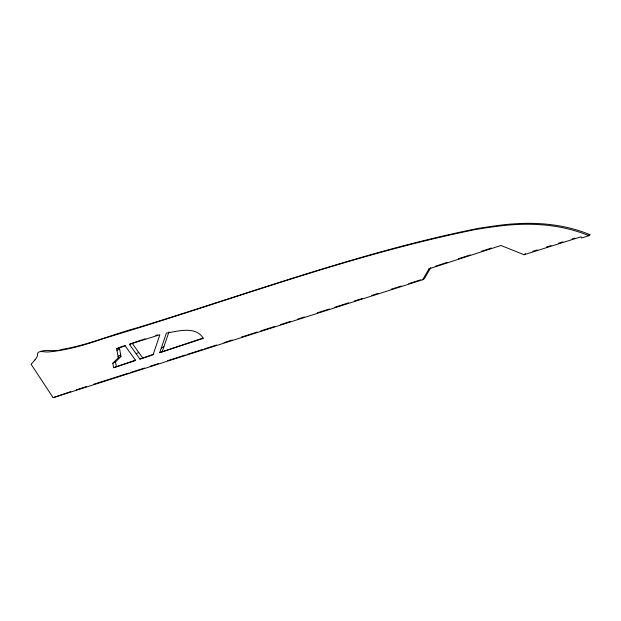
<?xml version="1.0" encoding="UTF-8"?>
<svg xmlns="http://www.w3.org/2000/svg" width="621" height="621" viewBox="0 0 621 621"><rect width="100%" height="100%" fill="white"/><g stroke="black" fill="none" stroke-linecap="round" stroke-linejoin="round"><path stroke-width="0.93" d="M40.792 351.346C46.948 349.235 55.556 352.123 62.325 349.344C88.213 345.043 112.316 334.432 137.559 327.717C249.921 293.228 360.817 252.165 476.253 228.776A435.034 345.059 29 0 1 495.659 225.819C527.206 221.239 560.165 222.341 589.95 234.684L588.902 235.693L581.458 238.029L581.015 236.795L524.101 254.726L500.953 245.497L429.01 268.839L422.645 279.76L53.127 397.681L31.05 364.193L31.384 363.867A64.437 46.521 68.9 0 0 32.711 362.485L34.993 359.831M159.729 352.635L166.389 333.089C178.072 331.172 195.941 325.738 203.308 338.398L159.729 352.635L203.067 338.041M162.314 351.377L168.974 331.901M430.749 267.752L424.407 278.627L422.645 279.76M112.82 363.207L118.293 357.805L120.979 356.555L115.514 361.942L112.82 363.207L113.62 367.702L135.65 360.506L125.163 345.843L116.686 348.723L118.293 357.781M524.101 254.726L525.444 253.655M429.01 268.839L430.174 268.109M132.459 343.064L129.44 344.391L139.966 359.093L153.938 354.117M161.313 347.985L163.897 346.735M53.127 397.681L70.693 391.626M113.62 367.702L135.541 360.133M136.131 353.729L138.77 352.487M118.029 356.291L120.715 355.049M116.958 350.244L119.651 349.018M116.686 348.723L119.379 347.512M120.226 347.224L125.302 345.501M133.181 342.823L134.315 342.435M135.106 342.163L135.929 341.884M136.348 341.744L137.652 341.302M138.103 341.146L142.356 339.703M129.44 344.391L159.869 334.711L153.076 354.808L139.966 359.093M143.715 339.252L145.112 338.787M435.344 266.262L447.291 262.38M458.314 258.802L470.252 254.928M481.275 251.35L491.382 248.066M76.236 389.856L86.397 386.604M93.787 384.244L128.881 373.035M130.728 372.445L144.577 368.02M150.119 366.25L158.433 363.595M167.662 360.646L185.213 355.041M187.061 354.451L202.756 349.437M204.604 348.847L216.613 345.004M224.002 342.645L232.316 339.99M241.546 337.04L257.249 332.025M260.944 330.846L274.793 326.421M280.335 324.651L290.496 321.406M297.886 319.047L304.344 316.982M317.277 312.852L329.285 309.017M334.828 307.24L348.676 302.815M354.218 301.045L362.532 298.39M371.769 295.441L378.228 293.376M391.16 289.246L401.321 286.002M408.703 283.642L420.712 279.807M532.756 251.35L537.328 249.906M546.464 247.026L551.029 245.582M558.341 243.277L562.913 241.841M572.05 238.953L574.79 238.091M588.304 235.204L589.95 234.684M155.832 335.394L157.47 334.913M588.902 235.693C558.985 223.273 525.871 222.147 494.169 226.735A437.316 346.363 29.2 0 0 474.677 229.7C348.078 255.448 226.89 301.814 103.311 338.585C85.551 344.818 67.169 350.267 48.391 351.944C44.471 352.503 36.577 349.111 37.454 355.709A3.012 2.212 66.5 0 1 37.338 356.066L36.794 357.122A35.226 25.624 67.7 0 1 35.001 359.838M132.11 343.188L142.597 357.82M115.514 361.942L116.306 366.421M119.387 347.535L120.971 356.532"/></g></svg>
